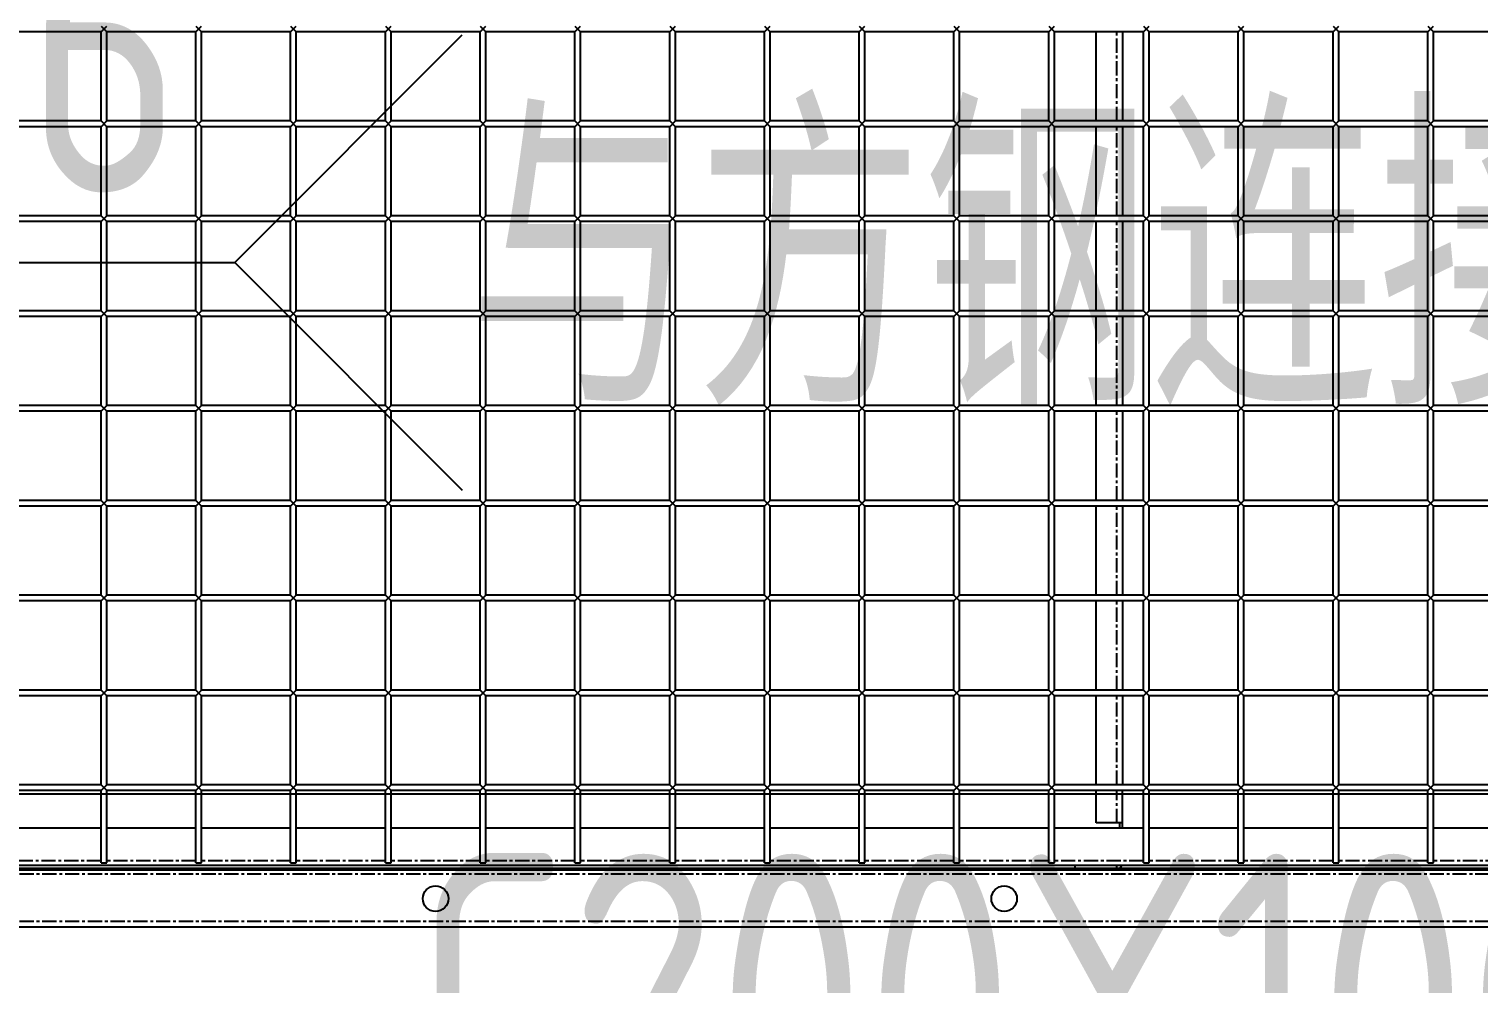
# Model space of a CAD drawing. Header units: millimetres. Extents: x -198529 to 244266, y -64 to 158464.
# Drawn here: x -145693 to -144928, y 109530 to 110034 of the extents above; entities that cross this region are included whole.
import ezdxf
from ezdxf.enums import TextEntityAlignment as Align

# ---------------------------------------------------------------- set-up
doc = ezdxf.new("R2010")
doc.units = ezdxf.units.MM
doc.linetypes.add('CENTER', pattern=[12, 7.5, -1.5, 1.5, -1.5])
for name, color, linetype in [('0-DCC', 30, 'Continuous'), ('0-DCC-STRUC', 180, 'Continuous'), ('0-DCC-STRUC-T', 4, 'Continuous')]:
    doc.layers.add(name, color=color, linetype=linetype)
doc.styles.add('EDRI-COM', font='tssdeng.shx', dxfattribs={"width": 0.8, "bigfont": 'hztxt.shx'})

# ---------------------------------------------------------------- blocks, each defined once
blk = doc.blocks.new('DCC2850x2600(左)')
at = {"color": 0, "linetype": 'Continuous'}
for p, q in [((48563.5, -74006.48), (48516.5, -74006.48)), ((48563.5, -74003.48), (48566.5, -74006.48)), ((48563.5, -74006.48), (48566.5, -74003.48)), ((48563.5, -74053.48), (48563.5, -74006.48)), ((48566.5, -74053.48), (48566.5, -74006.48)), ((48613.5, -74006.48), (48566.5, -74006.48)), ((48613.5, -74003.48), (48616.5, -74006.48)), ((48613.5, -74006.48), (48616.5, -74003.48)), ((48613.5, -74053.48), (48613.5, -74006.48)), ((48616.5, -74053.48), (48616.5, -74006.48)), ((48663.5, -74006.48), (48616.5, -74006.48)), ((48663.5, -74003.48), (48666.5, -74006.48)), ((48663.5, -74006.48), (48666.5, -74003.48)), ((48663.5, -74053.48), (48663.5, -74006.48)), ((48666.5, -74053.48), (48666.5, -74006.48)), ((48713.5, -74006.48), (48666.5, -74006.48)), ((48713.5, -74003.48), (48716.5, -74006.48)), ((48713.5, -74006.48), (48716.5, -74003.48)), ((48713.5, -74053.48), (48713.5, -74006.48)), ((48716.5, -74053.48), (48716.5, -74006.48)), ((48763.5, -74006.48), (48716.5, -74006.48)), ((48763.5, -74003.48), (48766.5, -74006.48)), ((48763.5, -74006.48), (48766.5, -74003.48)), ((48763.5, -74053.48), (48763.5, -74006.48)), ((48766.5, -74053.48), (48766.5, -74006.48)), ((48813.5, -74006.48), (48766.5, -74006.48)), ((48813.5, -74003.48), (48816.5, -74006.48)), ((48813.5, -74006.48), (48816.5, -74003.48)), ((48813.5, -74053.48), (48813.5, -74006.48)), ((48816.5, -74053.48), (48816.5, -74006.48)), ((48863.5, -74006.48), (48816.5, -74006.48)), ((48863.5, -74003.48), (48866.5, -74006.48)), ((48863.5, -74006.48), (48866.5, -74003.48)), ((48863.5, -74053.48), (48863.5, -74006.48)), ((48866.5, -74053.48), (48866.5, -74006.48)), ((48913.5, -74006.48), (48866.5, -74006.48)), ((48913.5, -74003.48), (48916.5, -74006.48)), ((48913.5, -74006.48), (48916.5, -74003.48)), ((48913.5, -74053.48), (48913.5, -74006.48)), ((48916.5, -74053.48), (48916.5, -74006.48)), ((48963.5, -74006.48), (48916.5, -74006.48)), ((48963.5, -74003.48), (48966.5, -74006.48)), ((48963.5, -74006.48), (48966.5, -74003.48)), ((48963.5, -74053.48), (48963.5, -74006.48)), ((48966.5, -74053.48), (48966.5, -74006.48)), ((49013.5, -74006.48), (48966.5, -74006.48)), ((49013.5, -74003.48), (49016.5, -74006.48)), ((49013.5, -74006.48), (49016.5, -74003.48)), ((49013.5, -74053.48), (49013.5, -74006.48)), ((49016.5, -74053.48), (49016.5, -74006.48)), ((49063.5, -74006.48), (49016.5, -74006.48)), ((49063.5, -74003.48), (49066.5, -74006.48)), ((49063.5, -74006.48), (49066.5, -74003.48)), ((49063.5, -74053.48), (49063.5, -74006.48)), ((49113.5, -74006.48), (49066.5, -74006.48)), ((49066.5, -74053.48), (49066.5, -74006.48)), ((49088.5, -74053.48), (49088.5, -74006.48)), ((49102.5, -74006.48), (49102.5, -74053.48)), ((49113.5, -74003.48), (49116.5, -74006.48)), ((49113.5, -74006.48), (49116.5, -74003.48)), ((49113.5, -74053.48), (49113.5, -74006.48)), ((49163.5, -74006.48), (49116.5, -74006.48)), ((49116.5, -74053.48), (49116.5, -74006.48)), ((49163.5, -74003.48), (49166.5, -74006.48)), ((49163.5, -74006.48), (49166.5, -74003.48)), ((49163.5, -74053.48), (49163.5, -74006.48)), ((49213.5, -74006.48), (49166.5, -74006.48)), ((49166.5, -74053.48), (49166.5, -74006.48)), ((49213.5, -74003.48), (49216.5, -74006.48)), ((49213.5, -74006.48), (49216.5, -74003.48)), ((49213.5, -74053.48), (49213.5, -74006.48)), ((49263.5, -74006.48), (49216.5, -74006.48)), ((49216.5, -74053.48), (49216.5, -74006.48)), ((49263.5, -74003.48), (49266.5, -74006.48)), ((49263.5, -74006.48), (49266.5, -74003.48)), ((49263.5, -74053.48), (49263.5, -74006.48)), ((49313.5, -74006.48), (49266.5, -74006.48)), ((49266.5, -74053.48), (49266.5, -74006.48)), ((48563.5, -74053.48), (48516.5, -74053.48)), ((48563.5, -74056.48), (48516.5, -74056.48)), ((48563.5, -74053.48), (48566.5, -74056.48)), ((48563.5, -74056.48), (48566.5, -74053.48)), ((48563.5, -74103.48), (48563.5, -74056.48)), ((48613.5, -74053.48), (48566.5, -74053.48)), ((48566.5, -74103.48), (48566.5, -74056.48)), ((48613.5, -74056.48), (48566.5, -74056.48)), ((48613.5, -74053.48), (48616.5, -74056.48)), ((48613.5, -74056.48), (48616.5, -74053.48)), ((48613.5, -74103.48), (48613.5, -74056.48)), ((48663.5, -74053.48), (48616.5, -74053.48)), ((48616.5, -74103.48), (48616.5, -74056.48)), ((48663.5, -74056.48), (48616.5, -74056.48)), ((48663.5, -74053.48), (48666.5, -74056.48)), ((48663.5, -74056.48), (48666.5, -74053.48)), ((48663.5, -74103.48), (48663.5, -74056.48)), ((48713.5, -74053.48), (48666.5, -74053.48)), ((48666.5, -74103.48), (48666.5, -74056.48)), ((48713.5, -74056.48), (48666.5, -74056.48)), ((48713.5, -74053.48), (48716.5, -74056.48)), ((48713.5, -74056.48), (48716.5, -74053.48)), ((48713.5, -74103.48), (48713.5, -74056.48)), ((48763.5, -74053.48), (48716.5, -74053.48)), ((48716.5, -74103.48), (48716.5, -74056.48)), ((48763.5, -74056.48), (48716.5, -74056.48)), ((48763.5, -74053.48), (48766.5, -74056.48)), ((48763.5, -74056.48), (48766.5, -74053.48)), ((48763.5, -74103.48), (48763.5, -74056.48)), ((48813.5, -74053.48), (48766.5, -74053.48)), ((48766.5, -74103.48), (48766.5, -74056.48)), ((48813.5, -74056.48), (48766.5, -74056.48)), ((48813.5, -74053.48), (48816.5, -74056.48)), ((48813.5, -74056.48), (48816.5, -74053.48)), ((48813.5, -74103.48), (48813.5, -74056.48)), ((48863.5, -74053.48), (48816.5, -74053.48)), ((48816.5, -74103.48), (48816.5, -74056.48)), ((48863.5, -74056.48), (48816.5, -74056.48)), ((48863.5, -74053.48), (48866.5, -74056.48)), ((48863.5, -74056.48), (48866.5, -74053.48)), ((48863.5, -74103.48), (48863.5, -74056.48)), ((48913.5, -74053.48), (48866.5, -74053.48)), ((48866.5, -74103.48), (48866.5, -74056.48)), ((48913.5, -74056.48), (48866.5, -74056.48)), ((48913.5, -74053.48), (48916.5, -74056.48)), ((48913.5, -74056.48), (48916.5, -74053.48)), ((48913.5, -74103.48), (48913.5, -74056.48)), ((48963.5, -74053.48), (48916.5, -74053.48)), ((48916.5, -74103.48), (48916.5, -74056.48)), ((48963.5, -74056.48), (48916.5, -74056.48)), ((48963.5, -74053.48), (48966.5, -74056.48)), ((48963.5, -74056.48), (48966.5, -74053.48)), ((48963.5, -74103.48), (48963.5, -74056.48)), ((49013.5, -74053.48), (48966.5, -74053.48)), ((49013.5, -74056.48), (48966.5, -74056.48)), ((48966.5, -74103.48), (48966.5, -74056.48)), ((49013.5, -74053.48), (49016.5, -74056.48)), ((49013.5, -74056.48), (49016.5, -74053.48)), ((49013.5, -74103.48), (49013.5, -74056.48)), ((49063.5, -74053.48), (49016.5, -74053.48)), ((49063.5, -74056.48), (49016.5, -74056.48)), ((49016.5, -74103.48), (49016.5, -74056.48)), ((49063.5, -74053.48), (49066.5, -74056.48)), ((49063.5, -74056.48), (49066.5, -74053.48)), ((49063.5, -74103.48), (49063.5, -74056.48)), ((49113.5, -74053.48), (49066.5, -74053.48)), ((49113.5, -74056.48), (49066.5, -74056.48)), ((49066.5, -74103.48), (49066.5, -74056.48)), ((49088.5, -74103.48), (49088.5, -74056.48)), ((49102.5, -74056.48), (49102.5, -74103.48)), ((49113.5, -74053.48), (49116.5, -74056.48)), ((49113.5, -74056.48), (49116.5, -74053.48)), ((49113.5, -74103.48), (49113.5, -74056.48)), ((49163.5, -74053.48), (49116.5, -74053.48)), ((49163.5, -74056.48), (49116.5, -74056.48)), ((49116.5, -74103.48), (49116.5, -74056.48)), ((49163.5, -74053.48), (49166.5, -74056.48)), ((49163.5, -74056.48), (49166.5, -74053.48)), ((49163.5, -74103.48), (49163.5, -74056.48)), ((49213.5, -74053.48), (49166.5, -74053.48)), ((49213.5, -74056.48), (49166.5, -74056.48)), ((49166.5, -74103.48), (49166.5, -74056.48)), ((49213.5, -74053.48), (49216.5, -74056.48)), ((49213.5, -74056.48), (49216.5, -74053.48)), ((49213.5, -74103.48), (49213.5, -74056.48)), ((49263.5, -74053.48), (49216.5, -74053.48)), ((49263.5, -74056.48), (49216.5, -74056.48)), ((49216.5, -74103.48), (49216.5, -74056.48)), ((49263.5, -74053.48), (49266.5, -74056.48)), ((49263.5, -74056.48), (49266.5, -74053.48)), ((49263.5, -74103.48), (49263.5, -74056.48)), ((49313.5, -74053.48), (49266.5, -74053.48)), ((49313.5, -74056.48), (49266.5, -74056.48)), ((49266.5, -74103.48), (49266.5, -74056.48)), ((48563.5, -74103.48), (48516.5, -74103.48)), ((48563.5, -74106.48), (48516.5, -74106.48)), ((48563.5, -74103.48), (48566.5, -74106.48)), ((48563.5, -74106.48), (48566.5, -74103.48)), ((48563.5, -74153.48), (48563.5, -74106.48)), ((48613.5, -74103.48), (48566.5, -74103.48)), ((48566.5, -74153.48), (48566.5, -74106.48)), ((48613.5, -74106.48), (48566.5, -74106.48)), ((48613.5, -74103.48), (48616.5, -74106.48)), ((48613.5, -74106.48), (48616.5, -74103.48)), ((48613.5, -74153.48), (48613.5, -74106.48)), ((48663.5, -74103.48), (48616.5, -74103.48)), ((48616.5, -74153.48), (48616.5, -74106.48)), ((48663.5, -74106.48), (48616.5, -74106.48)), ((48663.5, -74103.48), (48666.5, -74106.48)), ((48663.5, -74106.48), (48666.5, -74103.48)), ((48663.5, -74153.48), (48663.5, -74106.48)), ((48713.5, -74103.48), (48666.5, -74103.48)), ((48666.5, -74153.48), (48666.5, -74106.48)), ((48713.5, -74106.48), (48666.5, -74106.48)), ((48713.5, -74103.48), (48716.5, -74106.48)), ((48713.5, -74106.48), (48716.5, -74103.48)), ((48713.5, -74153.48), (48713.5, -74106.48)), ((48763.5, -74103.48), (48716.5, -74103.48)), ((48716.5, -74153.48), (48716.5, -74106.48)), ((48763.5, -74106.48), (48716.5, -74106.48)), ((48763.5, -74103.48), (48766.5, -74106.48)), ((48763.5, -74106.48), (48766.5, -74103.48)), ((48763.5, -74153.48), (48763.5, -74106.48)), ((48813.5, -74103.48), (48766.5, -74103.48)), ((48766.5, -74153.48), (48766.5, -74106.48)), ((48813.5, -74106.48), (48766.5, -74106.48)), ((48813.5, -74103.48), (48816.5, -74106.48)), ((48813.5, -74106.48), (48816.5, -74103.48)), ((48813.5, -74153.48), (48813.5, -74106.48)), ((48863.5, -74103.48), (48816.5, -74103.48)), ((48816.5, -74153.48), (48816.5, -74106.48)), ((48863.5, -74106.48), (48816.5, -74106.48)), ((48863.5, -74103.48), (48866.5, -74106.48)), ((48863.5, -74106.48), (48866.5, -74103.48)), ((48863.5, -74153.48), (48863.5, -74106.48)), ((48913.5, -74103.48), (48866.5, -74103.48)), ((48866.5, -74153.48), (48866.5, -74106.48)), ((48913.5, -74106.48), (48866.5, -74106.48)), ((48913.5, -74103.48), (48916.5, -74106.48)), ((48913.5, -74106.48), (48916.5, -74103.48)), ((48913.5, -74153.48), (48913.5, -74106.48)), ((48963.5, -74103.48), (48916.5, -74103.48)), ((48916.5, -74153.48), (48916.5, -74106.48)), ((48963.5, -74106.48), (48916.5, -74106.48)), ((48963.5, -74103.48), (48966.5, -74106.48)), ((48963.5, -74106.48), (48966.5, -74103.48)), ((48963.5, -74153.48), (48963.5, -74106.48)), ((49013.5, -74103.48), (48966.5, -74103.48)), ((49013.5, -74106.48), (48966.5, -74106.48)), ((48966.5, -74153.48), (48966.5, -74106.48)), ((49013.5, -74103.48), (49016.5, -74106.48)), ((49013.5, -74106.48), (49016.5, -74103.48)), ((49013.5, -74153.48), (49013.5, -74106.48)), ((49063.5, -74103.48), (49016.5, -74103.48)), ((49063.5, -74106.48), (49016.5, -74106.48)), ((49016.5, -74153.48), (49016.5, -74106.48)), ((49063.5, -74103.48), (49066.5, -74106.48)), ((49063.5, -74106.48), (49066.5, -74103.48)), ((49063.5, -74153.48), (49063.5, -74106.48)), ((49113.5, -74103.48), (49066.5, -74103.48)), ((49113.5, -74106.48), (49066.5, -74106.48)), ((49066.5, -74153.48), (49066.5, -74106.48)), ((49088.5, -74153.48), (49088.5, -74106.48)), ((49102.5, -74106.48), (49102.5, -74153.48)), ((49113.5, -74103.48), (49116.5, -74106.48)), ((49113.5, -74106.48), (49116.5, -74103.48)), ((49113.5, -74153.48), (49113.5, -74106.48)), ((49163.5, -74103.48), (49116.5, -74103.48)), ((49163.5, -74106.48), (49116.5, -74106.48)), ((49116.5, -74153.48), (49116.5, -74106.48)), ((49163.5, -74103.48), (49166.5, -74106.48)), ((49163.5, -74106.48), (49166.5, -74103.48)), ((49163.5, -74153.48), (49163.5, -74106.48)), ((49213.5, -74103.48), (49166.5, -74103.48)), ((49213.5, -74106.48), (49166.5, -74106.48)), ((49166.5, -74153.48), (49166.5, -74106.48)), ((49213.5, -74103.48), (49216.5, -74106.48)), ((49213.5, -74106.48), (49216.5, -74103.48)), ((49213.5, -74153.48), (49213.5, -74106.48)), ((49263.5, -74103.48), (49216.5, -74103.48)), ((49263.5, -74106.48), (49216.5, -74106.48)), ((49216.5, -74153.48), (49216.5, -74106.48)), ((49263.5, -74103.48), (49266.5, -74106.48)), ((49263.5, -74106.48), (49266.5, -74103.48)), ((49263.5, -74153.48), (49263.5, -74106.48)), ((49313.5, -74103.48), (49266.5, -74103.48)), ((49313.5, -74106.48), (49266.5, -74106.48)), ((49266.5, -74153.48), (49266.5, -74106.48)), ((48563.5, -74153.48), (48516.5, -74153.48)), ((48563.5, -74156.48), (48516.5, -74156.48)), ((48563.5, -74153.48), (48566.5, -74156.48)), ((48563.5, -74156.48), (48566.5, -74153.48)), ((48563.5, -74203.48), (48563.5, -74156.48)), ((48613.5, -74153.48), (48566.5, -74153.48)), ((48566.5, -74203.48), (48566.5, -74156.48)), ((48613.5, -74156.48), (48566.5, -74156.48)), ((48613.5, -74153.48), (48616.5, -74156.48)), ((48613.5, -74156.48), (48616.5, -74153.48)), ((48613.5, -74203.48), (48613.5, -74156.48)), ((48663.5, -74153.48), (48616.5, -74153.48)), ((48616.5, -74203.48), (48616.5, -74156.48)), ((48663.5, -74156.48), (48616.5, -74156.48)), ((48663.5, -74153.48), (48666.5, -74156.48)), ((48663.5, -74156.48), (48666.5, -74153.48)), ((48663.5, -74203.48), (48663.5, -74156.48)), ((48713.5, -74153.48), (48666.5, -74153.48)), ((48666.5, -74203.48), (48666.5, -74156.48)), ((48713.5, -74156.48), (48666.5, -74156.48)), ((48713.5, -74153.48), (48716.5, -74156.48)), ((48713.5, -74156.48), (48716.5, -74153.48)), ((48713.5, -74203.48), (48713.5, -74156.48)), ((48763.5, -74153.48), (48716.5, -74153.48)), ((48716.5, -74203.48), (48716.5, -74156.48)), ((48763.5, -74156.48), (48716.5, -74156.48)), ((48763.5, -74153.48), (48766.5, -74156.48)), ((48763.5, -74156.48), (48766.5, -74153.48)), ((48763.5, -74203.48), (48763.5, -74156.48)), ((48813.5, -74153.48), (48766.5, -74153.48)), ((48766.5, -74203.48), (48766.5, -74156.48)), ((48813.5, -74156.48), (48766.5, -74156.48)), ((48813.5, -74153.48), (48816.5, -74156.48)), ((48813.5, -74156.48), (48816.5, -74153.48)), ((48813.5, -74203.48), (48813.5, -74156.48)), ((48863.5, -74153.48), (48816.5, -74153.48)), ((48863.5, -74156.48), (48816.5, -74156.48)), ((48816.5, -74203.48), (48816.5, -74156.48)), ((48863.5, -74153.48), (48866.5, -74156.48)), ((48863.5, -74156.48), (48866.5, -74153.48)), ((48863.5, -74203.48), (48863.5, -74156.48)), ((48913.5, -74153.48), (48866.5, -74153.48)), ((48913.5, -74156.48), (48866.5, -74156.48)), ((48866.5, -74203.48), (48866.5, -74156.48)), ((48913.5, -74153.48), (48916.5, -74156.48)), ((48913.5, -74156.48), (48916.5, -74153.48)), ((48913.5, -74203.48), (48913.5, -74156.48)), ((48963.5, -74153.48), (48916.5, -74153.48)), ((48963.5, -74156.48), (48916.5, -74156.48)), ((48916.5, -74203.48), (48916.5, -74156.48)), ((48963.5, -74153.48), (48966.5, -74156.48)), ((48963.5, -74156.48), (48966.5, -74153.48)), ((48963.5, -74203.48), (48963.5, -74156.48)), ((49013.5, -74153.48), (48966.5, -74153.48)), ((49013.5, -74156.48), (48966.5, -74156.48)), ((48966.5, -74203.48), (48966.5, -74156.48)), ((49013.5, -74153.48), (49016.5, -74156.48)), ((49013.5, -74156.48), (49016.5, -74153.48)), ((49013.5, -74203.48), (49013.5, -74156.48)), ((49063.5, -74153.48), (49016.5, -74153.48)), ((49063.5, -74156.48), (49016.5, -74156.48)), ((49016.5, -74203.48), (49016.5, -74156.48)), ((49063.5, -74153.48), (49066.5, -74156.48)), ((49063.5, -74156.48), (49066.5, -74153.48)), ((49063.5, -74203.48), (49063.5, -74156.48)), ((49113.5, -74153.48), (49066.5, -74153.48)), ((49113.5, -74156.48), (49066.5, -74156.48)), ((49066.5, -74203.48), (49066.5, -74156.48)), ((49088.5, -74203.48), (49088.5, -74156.48)), ((49102.5, -74156.48), (49102.5, -74203.48)), ((49113.5, -74153.48), (49116.5, -74156.48)), ((49113.5, -74156.48), (49116.5, -74153.48)), ((49113.5, -74203.48), (49113.5, -74156.48)), ((49163.5, -74153.48), (49116.5, -74153.48)), ((49163.5, -74156.48), (49116.5, -74156.48)), ((49116.5, -74203.48), (49116.5, -74156.48)), ((49163.5, -74153.48), (49166.5, -74156.48)), ((49163.5, -74156.48), (49166.5, -74153.48)), ((49163.5, -74203.48), (49163.5, -74156.48)), ((49213.5, -74153.48), (49166.5, -74153.48)), ((49213.5, -74156.48), (49166.5, -74156.48)), ((49166.5, -74203.48), (49166.5, -74156.48)), ((49213.5, -74153.48), (49216.5, -74156.48)), ((49213.5, -74156.48), (49216.5, -74153.48)), ((49213.5, -74203.48), (49213.5, -74156.48)), ((49263.5, -74153.48), (49216.5, -74153.48)), ((49263.5, -74156.48), (49216.5, -74156.48)), ((49216.5, -74203.48), (49216.5, -74156.48)), ((49263.5, -74153.48), (49266.5, -74156.48)), ((49263.5, -74156.48), (49266.5, -74153.48)), ((49263.5, -74203.48), (49263.5, -74156.48)), ((49313.5, -74153.48), (49266.5, -74153.48)), ((49313.5, -74156.48), (49266.5, -74156.48)), ((49266.5, -74203.48), (49266.5, -74156.48)), ((48563.5, -74203.48), (48516.5, -74203.48)), ((48563.5, -74203.48), (48566.5, -74206.48)), ((48563.5, -74206.48), (48566.5, -74203.48)), ((48613.5, -74203.48), (48566.5, -74203.48)), ((48613.5, -74203.48), (48616.5, -74206.48)), ((48613.5, -74206.48), (48616.5, -74203.48)), ((48663.5, -74203.48), (48616.5, -74203.48)), ((48663.5, -74203.48), (48666.5, -74206.48)), ((48663.5, -74206.48), (48666.5, -74203.48)), ((48713.5, -74203.48), (48666.5, -74203.48)), ((48713.5, -74203.48), (48716.5, -74206.48)), ((48713.5, -74206.48), (48716.5, -74203.48)), ((48763.5, -74203.48), (48716.5, -74203.48)), ((48763.5, -74203.48), (48766.5, -74206.48)), ((48763.5, -74206.48), (48766.5, -74203.48)), ((48813.5, -74203.48), (48766.5, -74203.48)), ((48813.5, -74203.48), (48816.5, -74206.48)), ((48813.5, -74206.48), (48816.5, -74203.48)), ((48863.5, -74203.48), (48816.5, -74203.48)), ((48863.5, -74203.48), (48866.5, -74206.48)), ((48863.5, -74206.48), (48866.5, -74203.48)), ((48913.5, -74203.48), (48866.5, -74203.48)), ((48913.5, -74203.48), (48916.5, -74206.48)), ((48913.5, -74206.48), (48916.5, -74203.48)), ((48963.5, -74203.48), (48916.5, -74203.48)), ((48963.5, -74203.48), (48966.5, -74206.48)), ((48963.5, -74206.48), (48966.5, -74203.48)), ((49013.5, -74203.48), (48966.5, -74203.48)), ((49013.5, -74203.48), (49016.5, -74206.48)), ((49013.5, -74206.48), (49016.5, -74203.48)), ((49063.5, -74203.48), (49016.5, -74203.48)), ((49063.5, -74203.48), (49066.5, -74206.48)), ((49063.5, -74206.48), (49066.5, -74203.48)), ((49113.5, -74203.48), (49066.5, -74203.48)), ((49113.5, -74203.48), (49116.5, -74206.48)), ((49113.5, -74206.48), (49116.5, -74203.48)), ((49163.5, -74203.48), (49116.5, -74203.48)), ((49163.5, -74203.48), (49166.5, -74206.48)), ((49163.5, -74206.48), (49166.5, -74203.48)), ((49213.5, -74203.48), (49166.5, -74203.48)), ((49213.5, -74203.48), (49216.5, -74206.48)), ((49213.5, -74206.48), (49216.5, -74203.48)), ((49263.5, -74203.48), (49216.5, -74203.48)), ((49263.5, -74203.48), (49266.5, -74206.48)), ((49263.5, -74206.48), (49266.5, -74203.48)), ((49313.5, -74203.48), (49266.5, -74203.48)), ((48563.5, -74206.48), (48516.5, -74206.48)), ((48563.5, -74253.48), (48563.5, -74206.48)), ((48566.5, -74253.48), (48566.5, -74206.48)), ((48613.5, -74206.48), (48566.5, -74206.48)), ((48613.5, -74253.48), (48613.5, -74206.48)), ((48616.5, -74253.48), (48616.5, -74206.48)), ((48663.5, -74206.48), (48616.5, -74206.48)), ((48663.5, -74253.48), (48663.5, -74206.48)), ((48666.5, -74253.48), (48666.5, -74206.48)), ((48713.5, -74206.48), (48666.5, -74206.48)), ((48713.5, -74253.48), (48713.5, -74206.48)), ((48716.5, -74253.48), (48716.5, -74206.48)), ((48763.5, -74206.48), (48716.5, -74206.48)), ((48763.5, -74253.48), (48763.5, -74206.48)), ((48766.5, -74253.48), (48766.5, -74206.48)), ((48813.5, -74206.48), (48766.5, -74206.48)), ((48813.5, -74253.48), (48813.5, -74206.48)), ((48863.5, -74206.48), (48816.5, -74206.48)), ((48816.5, -74253.48), (48816.5, -74206.48)), ((48863.5, -74253.48), (48863.5, -74206.48)), ((48913.5, -74206.48), (48866.5, -74206.48)), ((48866.5, -74253.48), (48866.5, -74206.48)), ((48913.5, -74253.48), (48913.5, -74206.48)), ((48963.5, -74206.48), (48916.5, -74206.48)), ((48916.5, -74253.48), (48916.5, -74206.48)), ((48963.5, -74253.48), (48963.5, -74206.48)), ((49013.5, -74206.48), (48966.5, -74206.48)), ((48966.5, -74253.48), (48966.5, -74206.48)), ((49013.5, -74253.48), (49013.5, -74206.48)), ((49063.5, -74206.48), (49016.5, -74206.48)), ((49016.5, -74253.48), (49016.5, -74206.48)), ((49063.5, -74253.48), (49063.5, -74206.48)), ((49113.5, -74206.48), (49066.5, -74206.48)), ((49066.5, -74253.48), (49066.5, -74206.48)), ((49088.5, -74253.48), (49088.5, -74206.48)), ((49102.5, -74206.48), (49102.5, -74253.48)), ((49113.5, -74253.48), (49113.5, -74206.48)), ((49163.5, -74206.48), (49116.5, -74206.48)), ((49116.5, -74253.48), (49116.5, -74206.48)), ((49163.5, -74253.48), (49163.5, -74206.48)), ((49213.5, -74206.48), (49166.5, -74206.48)), ((49166.5, -74253.48), (49166.5, -74206.48)), ((49213.5, -74253.48), (49213.5, -74206.48)), ((49263.5, -74206.48), (49216.5, -74206.48)), ((49216.5, -74253.48), (49216.5, -74206.48)), ((49263.5, -74253.48), (49263.5, -74206.48)), ((49313.5, -74206.48), (49266.5, -74206.48)), ((49266.5, -74253.48), (49266.5, -74206.48)), ((48563.5, -74253.48), (48516.5, -74253.48)), ((48563.5, -74256.48), (48516.5, -74256.48)), ((48563.5, -74253.48), (48566.5, -74256.48)), ((48563.5, -74256.48), (48566.5, -74253.48)), ((48563.5, -74303.48), (48563.5, -74256.48)), ((48613.5, -74253.48), (48566.5, -74253.48)), ((48566.5, -74303.48), (48566.5, -74256.48)), ((48613.5, -74256.48), (48566.5, -74256.48)), ((48613.5, -74253.48), (48616.5, -74256.48)), ((48613.5, -74256.48), (48616.5, -74253.48)), ((48613.5, -74303.48), (48613.5, -74256.48)), ((48663.5, -74253.48), (48616.5, -74253.48)), ((48616.5, -74303.48), (48616.5, -74256.48)), ((48663.5, -74256.48), (48616.5, -74256.48)), ((48663.5, -74253.48), (48666.5, -74256.48)), ((48663.5, -74256.48), (48666.5, -74253.48)), ((48663.5, -74303.48), (48663.5, -74256.48)), ((48713.5, -74253.48), (48666.5, -74253.48)), ((48666.5, -74303.48), (48666.5, -74256.48)), ((48713.5, -74256.48), (48666.5, -74256.48)), ((48713.5, -74253.48), (48716.5, -74256.48)), ((48713.5, -74256.48), (48716.5, -74253.48)), ((48713.5, -74303.48), (48713.5, -74256.48)), ((48763.5, -74253.48), (48716.5, -74253.48)), ((48716.5, -74303.48), (48716.5, -74256.48)), ((48763.5, -74256.48), (48716.5, -74256.48)), ((48763.5, -74253.48), (48766.5, -74256.48)), ((48763.5, -74256.48), (48766.5, -74253.48)), ((48763.5, -74303.48), (48763.5, -74256.48)), ((48813.5, -74253.48), (48766.5, -74253.48)), ((48766.5, -74303.48), (48766.5, -74256.48)), ((48813.5, -74256.48), (48766.5, -74256.48)), ((48813.5, -74253.48), (48816.5, -74256.48)), ((48813.5, -74256.48), (48816.5, -74253.48)), ((48813.5, -74303.48), (48813.5, -74256.48)), ((48863.5, -74253.48), (48816.5, -74253.48)), ((48863.5, -74256.48), (48816.5, -74256.48)), ((48816.5, -74303.48), (48816.5, -74256.48)), ((48863.5, -74253.48), (48866.5, -74256.48)), ((48863.5, -74256.48), (48866.5, -74253.48)), ((48863.5, -74303.48), (48863.5, -74256.48)), ((48913.5, -74253.48), (48866.5, -74253.48)), ((48913.5, -74256.48), (48866.5, -74256.48)), ((48866.5, -74303.48), (48866.5, -74256.48)), ((48913.5, -74253.48), (48916.5, -74256.48)), ((48913.5, -74256.48), (48916.5, -74253.48)), ((48913.5, -74303.48), (48913.5, -74256.48)), ((48963.5, -74253.48), (48916.5, -74253.48)), ((48963.5, -74256.48), (48916.5, -74256.48)), ((48916.5, -74303.48), (48916.5, -74256.48)), ((48963.5, -74253.48), (48966.5, -74256.48)), ((48963.5, -74256.48), (48966.5, -74253.48)), ((48963.5, -74303.48), (48963.5, -74256.48)), ((49013.5, -74253.48), (48966.5, -74253.48)), ((49013.5, -74256.48), (48966.5, -74256.48)), ((48966.5, -74303.48), (48966.5, -74256.48)), ((49013.5, -74253.48), (49016.5, -74256.48)), ((49013.5, -74256.48), (49016.5, -74253.48)), ((49013.5, -74303.48), (49013.5, -74256.48)), ((49063.5, -74253.48), (49016.5, -74253.48)), ((49063.5, -74256.48), (49016.5, -74256.48)), ((49016.5, -74303.48), (49016.5, -74256.48)), ((49063.5, -74253.48), (49066.5, -74256.48)), ((49063.5, -74256.48), (49066.5, -74253.48)), ((49063.5, -74303.48), (49063.5, -74256.48)), ((49113.5, -74253.48), (49066.5, -74253.48)), ((49113.5, -74256.48), (49066.5, -74256.48)), ((49066.5, -74303.48), (49066.5, -74256.48)), ((49088.5, -74303.48), (49088.5, -74256.48)), ((49102.5, -74256.48), (49102.5, -74303.48)), ((49113.5, -74253.48), (49116.5, -74256.48)), ((49113.5, -74256.48), (49116.5, -74253.48)), ((49113.5, -74303.48), (49113.5, -74256.48)), ((49163.5, -74253.48), (49116.5, -74253.48)), ((49163.5, -74256.48), (49116.5, -74256.48)), ((49116.5, -74303.48), (49116.5, -74256.48)), ((49163.5, -74253.48), (49166.5, -74256.48)), ((49163.5, -74256.48), (49166.5, -74253.48)), ((49163.5, -74303.48), (49163.5, -74256.48)), ((49213.5, -74253.48), (49166.5, -74253.48)), ((49213.5, -74256.48), (49166.5, -74256.48)), ((49166.5, -74303.48), (49166.5, -74256.48)), ((49213.5, -74253.48), (49216.5, -74256.48)), ((49213.5, -74256.48), (49216.5, -74253.48)), ((49213.5, -74303.48), (49213.5, -74256.48)), ((49263.5, -74253.48), (49216.5, -74253.48)), ((49263.5, -74256.48), (49216.5, -74256.48)), ((49216.5, -74303.48), (49216.5, -74256.48)), ((49263.5, -74253.48), (49266.5, -74256.48)), ((49263.5, -74256.48), (49266.5, -74253.48)), ((49263.5, -74303.48), (49263.5, -74256.48)), ((49313.5, -74253.48), (49266.5, -74253.48)), ((49313.5, -74256.48), (49266.5, -74256.48)), ((49266.5, -74303.48), (49266.5, -74256.48)), ((48563.5, -74303.48), (48516.5, -74303.48)), ((48563.5, -74303.48), (48566.5, -74306.48)), ((48563.5, -74306.48), (48566.5, -74303.48)), ((48613.5, -74303.48), (48566.5, -74303.48)), ((48613.5, -74303.48), (48616.5, -74306.48)), ((48613.5, -74306.48), (48616.5, -74303.48)), ((48663.5, -74303.48), (48616.5, -74303.48)), ((48663.5, -74303.48), (48666.5, -74306.48)), ((48663.5, -74306.48), (48666.5, -74303.48)), ((48713.5, -74303.48), (48666.5, -74303.48)), ((48713.5, -74303.48), (48716.5, -74306.48)), ((48713.5, -74306.48), (48716.5, -74303.48)), ((48763.5, -74303.48), (48716.5, -74303.48)), ((48763.5, -74303.48), (48766.5, -74306.48)), ((48763.5, -74306.48), (48766.5, -74303.48)), ((48813.5, -74303.48), (48766.5, -74303.48)), ((48813.5, -74303.48), (48816.5, -74306.48)), ((48813.5, -74306.48), (48816.5, -74303.48)), ((48863.5, -74303.48), (48816.5, -74303.48)), ((48863.5, -74303.48), (48866.5, -74306.48)), ((48863.5, -74306.48), (48866.5, -74303.48)), ((48913.5, -74303.48), (48866.5, -74303.48)), ((48913.5, -74303.48), (48916.5, -74306.48)), ((48913.5, -74306.48), (48916.5, -74303.48)), ((48963.5, -74303.48), (48916.5, -74303.48)), ((48963.5, -74303.48), (48966.5, -74306.48)), ((48963.5, -74306.48), (48966.5, -74303.48)), ((49013.5, -74303.48), (48966.5, -74303.48)), ((49013.5, -74303.48), (49016.5, -74306.48)), ((49013.5, -74306.48), (49016.5, -74303.48)), ((49063.5, -74303.48), (49016.5, -74303.48)), ((49063.5, -74303.48), (49066.5, -74306.48)), ((49063.5, -74306.48), (49066.5, -74303.48)), ((49113.5, -74303.48), (49066.5, -74303.48)), ((49113.5, -74303.48), (49116.5, -74306.48)), ((49113.5, -74306.48), (49116.5, -74303.48)), ((49163.5, -74303.48), (49116.5, -74303.48)), ((49163.5, -74303.48), (49166.5, -74306.48)), ((49163.5, -74306.48), (49166.5, -74303.48)), ((49213.5, -74303.48), (49166.5, -74303.48)), ((49213.5, -74303.48), (49216.5, -74306.48)), ((49213.5, -74306.48), (49216.5, -74303.48)), ((49263.5, -74303.48), (49216.5, -74303.48)), ((49263.5, -74303.48), (49266.5, -74306.48)), ((49263.5, -74306.48), (49266.5, -74303.48)), ((49313.5, -74303.48), (49266.5, -74303.48)), ((48563.5, -74306.48), (48516.5, -74306.48)), ((48563.5, -74353.48), (48563.5, -74306.48)), ((48566.5, -74353.48), (48566.5, -74306.48)), ((48613.5, -74306.48), (48566.5, -74306.48)), ((48613.5, -74353.48), (48613.5, -74306.48)), ((48616.5, -74353.48), (48616.5, -74306.48)), ((48663.5, -74306.48), (48616.5, -74306.48)), ((48663.5, -74353.48), (48663.5, -74306.48)), ((48713.5, -74306.48), (48666.5, -74306.48)), ((48666.5, -74353.48), (48666.5, -74306.48)), ((48713.5, -74353.48), (48713.5, -74306.48)), ((48763.5, -74306.48), (48716.5, -74306.48)), ((48716.5, -74353.48), (48716.5, -74306.48)), ((48763.5, -74353.48), (48763.5, -74306.48)), ((48813.5, -74306.48), (48766.5, -74306.48)), ((48766.5, -74353.48), (48766.5, -74306.48)), ((48813.5, -74353.48), (48813.5, -74306.48)), ((48863.5, -74306.48), (48816.5, -74306.48)), ((48816.5, -74353.48), (48816.5, -74306.48)), ((48863.5, -74353.48), (48863.5, -74306.48)), ((48913.5, -74306.48), (48866.5, -74306.48)), ((48866.5, -74353.48), (48866.5, -74306.48)), ((48913.5, -74353.48), (48913.5, -74306.48)), ((48963.5, -74306.48), (48916.5, -74306.48)), ((48916.5, -74353.48), (48916.5, -74306.48)), ((48963.5, -74353.48), (48963.5, -74306.48)), ((49013.5, -74306.48), (48966.5, -74306.48)), ((48966.5, -74353.48), (48966.5, -74306.48)), ((49013.5, -74353.48), (49013.5, -74306.48)), ((49063.5, -74306.48), (49016.5, -74306.48)), ((49016.5, -74353.48), (49016.5, -74306.48)), ((49063.5, -74353.48), (49063.5, -74306.48)), ((49113.5, -74306.48), (49066.5, -74306.48)), ((49066.5, -74353.48), (49066.5, -74306.48)), ((49088.5, -74353.48), (49088.5, -74306.48)), ((49102.5, -74306.48), (49102.5, -74353.48)), ((49113.5, -74353.48), (49113.5, -74306.48)), ((49163.5, -74306.48), (49116.5, -74306.48)), ((49116.5, -74353.48), (49116.5, -74306.48)), ((49163.5, -74353.48), (49163.5, -74306.48)), ((49213.5, -74306.48), (49166.5, -74306.48)), ((49166.5, -74353.48), (49166.5, -74306.48)), ((49213.5, -74353.48), (49213.5, -74306.48)), ((49263.5, -74306.48), (49216.5, -74306.48)), ((49216.5, -74353.48), (49216.5, -74306.48)), ((49263.5, -74353.48), (49263.5, -74306.48)), ((49313.5, -74306.48), (49266.5, -74306.48)), ((49266.5, -74353.48), (49266.5, -74306.48)), ((48563.5, -74353.48), (48516.5, -74353.48)), ((48563.5, -74356.48), (48516.5, -74356.48)), ((48563.5, -74353.48), (48566.5, -74356.48)), ((48563.5, -74356.48), (48566.5, -74353.48)), ((48563.5, -74403.48), (48563.5, -74356.48)), ((48613.5, -74353.48), (48566.5, -74353.48)), ((48566.5, -74403.48), (48566.5, -74356.48)), ((48613.5, -74356.48), (48566.5, -74356.48)), ((48613.5, -74353.48), (48616.5, -74356.48)), ((48613.5, -74356.48), (48616.5, -74353.48)), ((48613.5, -74403.48), (48613.5, -74356.48)), ((48663.5, -74353.48), (48616.5, -74353.48)), ((48616.5, -74403.48), (48616.5, -74356.48)), ((48663.5, -74356.48), (48616.5, -74356.48)), ((48663.5, -74353.48), (48666.5, -74356.48)), ((48663.5, -74356.48), (48666.5, -74353.48)), ((48663.5, -74403.48), (48663.5, -74356.48)), ((48713.5, -74353.48), (48666.5, -74353.48)), ((48713.5, -74356.48), (48666.5, -74356.48)), ((48666.5, -74403.48), (48666.5, -74356.48)), ((48713.5, -74353.48), (48716.5, -74356.48)), ((48713.5, -74356.48), (48716.5, -74353.48)), ((48713.5, -74403.48), (48713.5, -74356.48)), ((48763.5, -74353.48), (48716.5, -74353.48)), ((48763.5, -74356.48), (48716.5, -74356.48)), ((48716.5, -74403.48), (48716.5, -74356.48)), ((48763.5, -74353.48), (48766.5, -74356.48)), ((48763.5, -74356.48), (48766.5, -74353.48)), ((48763.5, -74403.48), (48763.5, -74356.48)), ((48813.5, -74353.48), (48766.5, -74353.48)), ((48813.5, -74356.48), (48766.5, -74356.48)), ((48766.5, -74403.48), (48766.5, -74356.48)), ((48813.5, -74353.48), (48816.5, -74356.48)), ((48813.5, -74356.48), (48816.5, -74353.48)), ((48813.5, -74403.48), (48813.5, -74356.48)), ((48863.5, -74353.48), (48816.5, -74353.48)), ((48863.5, -74356.48), (48816.5, -74356.48)), ((48816.5, -74403.48), (48816.5, -74356.48)), ((48863.5, -74353.48), (48866.5, -74356.48)), ((48863.5, -74356.48), (48866.5, -74353.48)), ((48863.5, -74403.48), (48863.5, -74356.48)), ((48913.5, -74353.48), (48866.5, -74353.48)), ((48913.5, -74356.48), (48866.5, -74356.48)), ((48866.5, -74403.48), (48866.5, -74356.48)), ((48913.5, -74353.48), (48916.5, -74356.48)), ((48913.5, -74356.48), (48916.5, -74353.48)), ((48913.5, -74403.48), (48913.5, -74356.48)), ((48963.5, -74353.48), (48916.5, -74353.48)), ((48963.5, -74356.48), (48916.5, -74356.48)), ((48916.5, -74403.48), (48916.5, -74356.48)), ((48963.5, -74353.48), (48966.5, -74356.48)), ((48963.5, -74356.48), (48966.5, -74353.48)), ((48963.5, -74403.48), (48963.5, -74356.48)), ((49013.5, -74353.48), (48966.5, -74353.48)), ((49013.5, -74356.48), (48966.5, -74356.48)), ((48966.5, -74403.48), (48966.5, -74356.48)), ((49013.5, -74353.48), (49016.5, -74356.48)), ((49013.5, -74356.48), (49016.5, -74353.48)), ((49013.5, -74403.48), (49013.5, -74356.48)), ((49063.5, -74353.48), (49016.5, -74353.48)), ((49063.5, -74356.48), (49016.5, -74356.48)), ((49016.5, -74403.48), (49016.5, -74356.48)), ((49063.5, -74353.48), (49066.5, -74356.48)), ((49063.5, -74356.48), (49066.5, -74353.48)), ((49063.5, -74403.48), (49063.5, -74356.48)), ((49113.5, -74353.48), (49066.5, -74353.48)), ((49113.5, -74356.48), (49066.5, -74356.48)), ((49066.5, -74403.48), (49066.5, -74356.48)), ((49088.5, -74403.48), (49088.5, -74356.48)), ((49102.5, -74356.48), (49102.5, -74403.48)), ((49113.5, -74353.48), (49116.5, -74356.48)), ((49113.5, -74356.48), (49116.5, -74353.48)), ((49113.5, -74403.48), (49113.5, -74356.48)), ((49163.5, -74353.48), (49116.5, -74353.48)), ((49163.5, -74356.48), (49116.5, -74356.48)), ((49116.5, -74403.48), (49116.5, -74356.48)), ((49163.5, -74353.48), (49166.5, -74356.48)), ((49163.5, -74356.48), (49166.5, -74353.48)), ((49163.5, -74403.48), (49163.5, -74356.48)), ((49213.5, -74353.48), (49166.5, -74353.48)), ((49213.5, -74356.48), (49166.5, -74356.48)), ((49166.5, -74403.48), (49166.5, -74356.48)), ((49213.5, -74353.48), (49216.5, -74356.48)), ((49213.5, -74356.48), (49216.5, -74353.48)), ((49213.5, -74403.48), (49213.5, -74356.48)), ((49263.5, -74353.48), (49216.5, -74353.48)), ((49263.5, -74356.48), (49216.5, -74356.48)), ((49216.5, -74403.48), (49216.5, -74356.48)), ((49263.5, -74353.48), (49266.5, -74356.48)), ((49263.5, -74356.48), (49266.5, -74353.48)), ((49263.5, -74403.48), (49263.5, -74356.48)), ((49313.5, -74353.48), (49266.5, -74353.48)), ((49313.5, -74356.48), (49266.5, -74356.48)), ((49266.5, -74403.48), (49266.5, -74356.48)), ((48563.5, -74403.48), (48516.5, -74403.48)), ((48563.5, -74403.48), (48566.5, -74406.48)), ((48563.5, -74406.48), (48566.5, -74403.48)), ((48613.5, -74403.48), (48566.5, -74403.48)), ((48613.5, -74403.48), (48616.5, -74406.48)), ((48613.5, -74406.48), (48616.5, -74403.48)), ((48663.5, -74403.48), (48616.5, -74403.48)), ((48663.5, -74403.48), (48666.5, -74406.48)), ((48663.5, -74406.48), (48666.5, -74403.48)), ((48713.5, -74403.48), (48666.5, -74403.48)), ((48713.5, -74403.48), (48716.5, -74406.48)), ((48713.5, -74406.48), (48716.5, -74403.48)), ((48763.5, -74403.48), (48716.5, -74403.48)), ((48763.5, -74403.48), (48766.5, -74406.48)), ((48763.5, -74406.48), (48766.5, -74403.48)), ((48813.5, -74403.48), (48766.5, -74403.48)), ((48813.5, -74403.48), (48816.5, -74406.48)), ((48813.5, -74406.48), (48816.5, -74403.48)), ((48863.5, -74403.48), (48816.5, -74403.48)), ((48863.5, -74403.48), (48866.5, -74406.48)), ((48863.5, -74406.48), (48866.5, -74403.48)), ((48913.5, -74403.48), (48866.5, -74403.48)), ((48913.5, -74403.48), (48916.5, -74406.48)), ((48913.5, -74406.48), (48916.5, -74403.48)), ((48963.5, -74403.48), (48916.5, -74403.48)), ((48963.5, -74403.48), (48966.5, -74406.48)), ((48963.5, -74406.48), (48966.5, -74403.48)), ((49013.5, -74403.48), (48966.5, -74403.48)), ((49013.5, -74403.48), (49016.5, -74406.48)), ((49013.5, -74406.48), (49016.5, -74403.48)), ((49063.5, -74403.48), (49016.5, -74403.48)), ((49063.5, -74403.48), (49066.5, -74406.48)), ((49063.5, -74406.48), (49066.5, -74403.48)), ((49113.5, -74403.48), (49066.5, -74403.48)), ((49113.5, -74403.48), (49116.5, -74406.48)), ((49113.5, -74406.48), (49116.5, -74403.48)), ((49163.5, -74403.48), (49116.5, -74403.48)), ((49163.5, -74403.48), (49166.5, -74406.48)), ((49163.5, -74406.48), (49166.5, -74403.48)), ((49213.5, -74403.48), (49166.5, -74403.48)), ((49213.5, -74403.48), (49216.5, -74406.48)), ((49213.5, -74406.48), (49216.5, -74403.48)), ((49263.5, -74403.48), (49216.5, -74403.48)), ((49263.5, -74403.48), (49266.5, -74406.48)), ((49263.5, -74406.48), (49266.5, -74403.48)), ((49313.5, -74403.48), (49266.5, -74403.48)), ((48563.5, -74406.48), (48516.5, -74406.48)), ((48563.5, -74444.58), (48563.5, -74406.48)), ((48566.5, -74444.58), (48566.5, -74406.48)), ((48613.5, -74406.48), (48566.5, -74406.48)), ((48613.5, -74444.58), (48613.5, -74406.48)), ((48616.5, -74444.58), (48616.5, -74406.48)), ((48663.5, -74406.48), (48616.5, -74406.48)), ((48663.5, -74444.58), (48663.5, -74406.48)), ((48713.5, -74406.48), (48666.5, -74406.48)), ((48666.5, -74444.58), (48666.5, -74406.48)), ((48713.5, -74444.58), (48713.5, -74406.48)), ((48763.5, -74406.48), (48716.5, -74406.48)), ((48716.5, -74444.58), (48716.5, -74406.48)), ((48763.5, -74444.58), (48763.5, -74406.48)), ((48813.5, -74406.48), (48766.5, -74406.48)), ((48766.5, -74444.58), (48766.5, -74406.48)), ((48813.5, -74444.58), (48813.5, -74406.48)), ((48863.5, -74406.48), (48816.5, -74406.48)), ((48816.5, -74444.58), (48816.5, -74406.48)), ((48863.5, -74444.58), (48863.5, -74406.48)), ((48913.5, -74406.48), (48866.5, -74406.48)), ((48866.5, -74444.58), (48866.5, -74406.48)), ((48913.5, -74444.58), (48913.5, -74406.48)), ((48963.5, -74406.48), (48916.5, -74406.48)), ((48916.5, -74444.58), (48916.5, -74406.48)), ((48963.5, -74444.58), (48963.5, -74406.48)), ((49013.5, -74406.48), (48966.5, -74406.48)), ((48966.5, -74444.58), (48966.5, -74406.48)), ((49013.5, -74444.58), (49013.5, -74406.48)), ((49063.5, -74406.48), (49016.5, -74406.48)), ((49016.5, -74444.58), (49016.5, -74406.48)), ((49063.5, -74444.58), (49063.5, -74406.48)), ((49113.5, -74406.48), (49066.5, -74406.48)), ((49066.5, -74444.58), (49066.5, -74406.48)), ((49088.5, -74423.58), (49088.5, -74406.48)), ((49102.5, -74426.08), (49102.5, -74406.48)), ((49113.5, -74444.58), (49113.5, -74406.48)), ((49163.5, -74406.48), (49116.5, -74406.48)), ((49116.5, -74444.58), (49116.5, -74406.48)), ((49163.5, -74444.58), (49163.5, -74406.48)), ((49213.5, -74406.48), (49166.5, -74406.48)), ((49166.5, -74444.58), (49166.5, -74406.48)), ((49213.5, -74444.58), (49213.5, -74406.48)), ((49263.5, -74406.48), (49216.5, -74406.48)), ((49216.5, -74444.58), (49216.5, -74406.48)), ((49263.5, -74444.58), (49263.5, -74406.48)), ((49313.5, -74406.48), (49266.5, -74406.48)), ((49266.5, -74444.58), (49266.5, -74406.48)), ((48516.5, -74426.08), (48563.5, -74426.08)), ((48566.5, -74426.08), (48613.5, -74426.08)), ((48616.5, -74426.08), (48663.5, -74426.08)), ((48666.5, -74426.08), (48713.5, -74426.08)), ((48716.5, -74426.08), (48763.5, -74426.08)), ((48766.5, -74426.08), (48813.5, -74426.08)), ((48816.5, -74426.08), (48863.5, -74426.08)), ((48866.5, -74426.08), (48913.5, -74426.08)), ((48916.5, -74426.08), (48963.5, -74426.08)), ((48966.5, -74426.08), (49013.5, -74426.08)), ((49016.5, -74426.08), (49063.5, -74426.08)), ((49066.5, -74426.08), (49113.5, -74426.08)), ((49102.5, -74423.58), (49088.5, -74423.58)), ((49101, -74426.08), (49101, -74423.58)), ((49116.5, -74426.08), (49163.5, -74426.08)), ((49166.5, -74426.08), (49213.5, -74426.08)), ((49216.5, -74426.08), (49263.5, -74426.08)), ((49266.5, -74426.08), (49313.5, -74426.08)), ((50640, -74446.08), (47990, -74446.08)), ((50640, -74447.58), (47993, -74447.58)), ((48563.5, -74444.58), (48566.5, -74444.58)), ((48613.5, -74444.58), (48616.5, -74444.58)), ((48663.5, -74444.58), (48666.5, -74444.58)), ((48713.5, -74444.58), (48716.5, -74444.58)), ((48763.5, -74444.58), (48766.5, -74444.58)), ((48813.5, -74444.58), (48816.5, -74444.58)), ((48863.5, -74444.58), (48866.5, -74444.58)), ((48913.5, -74444.58), (48916.5, -74444.58)), ((48963.5, -74444.58), (48966.5, -74444.58)), ((49013.5, -74444.58), (49016.5, -74444.58)), ((49063.5, -74444.58), (49066.5, -74444.58)), ((49077.5, -74447.58), (49077.5, -74446.08)), ((49113.5, -74444.58), (49116.5, -74444.58)), ((49163.5, -74444.58), (49166.5, -74444.58)), ((49213.5, -74444.58), (49216.5, -74444.58)), ((49263.5, -74444.58), (49266.5, -74444.58)), ((50640, -74478.48), (47991.5, -74478.48))]:
    blk.add_line(p, q, dxfattribs=at)
at = {"color": 0, "linetype": 'CENTER'}
for p, q in [((49099.5, -74053.48), (49099.5, -74006.48)), ((49099.5, -74103.48), (49099.5, -74056.48)), ((49099.5, -74153.48), (49099.5, -74106.48)), ((49099.5, -74203.48), (49099.5, -74156.48)), ((49099.5, -74253.48), (49099.5, -74206.48)), ((49099.5, -74303.48), (49099.5, -74256.48)), ((49099.5, -74353.48), (49099.5, -74306.48)), ((49099.5, -74403.48), (49099.5, -74356.48)), ((49099.5, -74423.58), (49099.5, -74406.48)), ((50640, -74450.58), (47991.5, -74450.58)), ((48563.5, -74443.58), (48516.5, -74443.58)), ((48613.5, -74443.58), (48566.5, -74443.58)), ((48663.5, -74443.58), (48616.5, -74443.58)), ((48713.5, -74443.58), (48666.5, -74443.58)), ((48763.5, -74443.58), (48716.5, -74443.58)), ((48813.5, -74443.58), (48766.5, -74443.58)), ((48863.5, -74443.58), (48816.5, -74443.58)), ((48913.5, -74443.58), (48866.5, -74443.58)), ((48963.5, -74443.58), (48916.5, -74443.58)), ((49013.5, -74443.58), (48966.5, -74443.58)), ((49063.5, -74443.58), (49016.5, -74443.58)), ((49113.5, -74443.58), (49066.5, -74443.58)), ((49099.5, -74447.58), (49099.5, -74446.08)), ((49163.5, -74443.58), (49116.5, -74443.58)), ((49213.5, -74443.58), (49166.5, -74443.58)), ((49263.5, -74443.58), (49216.5, -74443.58)), ((49313.5, -74443.58), (49266.5, -74443.58)), ((50640, -74475.48), (47991.5, -74475.48))]:
    blk.add_line(p, q, dxfattribs=at)
at = {"color": 0, "linetype": 'Continuous'}
for centre in [(48740, -74463.48), (49040, -74463.48)]:
    blk.add_circle(centre, 6.75, dxfattribs=at)
blk.add_arc((49099.5, -74444.58), 3, 270, 330, dxfattribs=at)

msp = doc.modelspace()

# ---------------------------------------------------------------- linework, layer by layer
at = {"layer": '0-DCC-STRUC'}
for points in [[(-146311.04, 109430.01), (-143561.16, 109430.01), (-143561.16, 109630.01), (-146311.04, 109630.01)], [(-146311.04, 109470.01), (-143561.16, 109470.01), (-143561.16, 109590.01), (-146311.04, 109590.01)]]:
    msp.add_lwpolyline(points, close=True, dxfattribs=at)
at = {"layer": '0-DCC-STRUC-T'}
msp.add_line((-146009.97, 109910.37), (-145583.97, 109910.37), dxfattribs=at)
for points in [[(-145583.97, 109910.37), (-145463.97, 110030.37)], [(-145583.97, 109910.37), (-145463.97, 109790.37)]]:
    msp.add_lwpolyline(points, dxfattribs=at)

# ---------------------------------------------------------------- block references
at = {"layer": '0-DCC'}
msp.add_blockref('DCC2850x2600(左)', (-194217.97, 184038.49), dxfattribs=at)

# ---------------------------------------------------------------- texts
at = {"layer": '0-DCC-STRUC-T', "style": 'EDRI-COM', "width": 0.8}
for s, p in [('6', (-145694.19, 109947.37)), ('C200X100X35X3.0', (-145489.74, 109448.66))]:
    msp.add_text(s, height=150, dxfattribs=at).set_placement(p)
msp.add_text('与方钢连接处，余同', height=150, dxfattribs=at).set_placement((-145460.7, 109910.37), align=Align.MIDDLE_LEFT)

doc.saveas('drawing.dxf')
